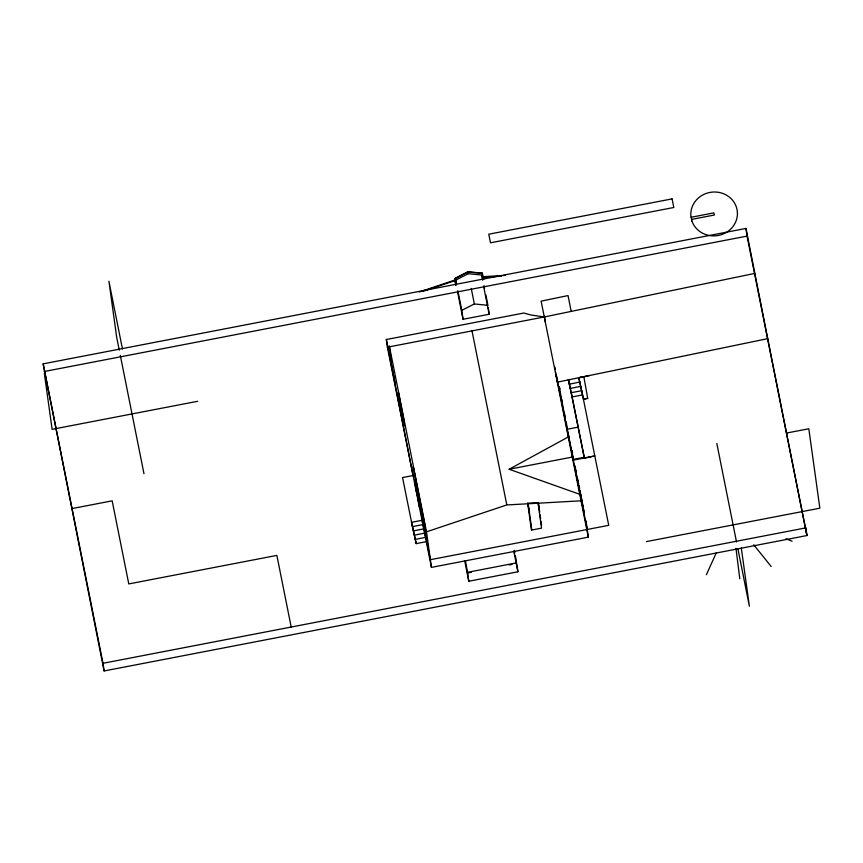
<?xml version="1.0" encoding="UTF-8"?>
<svg xmlns="http://www.w3.org/2000/svg" width="863" height="863" viewBox="0 0 863 863"><rect width="100%" height="100%" fill="white"/><g stroke="black" fill="none" stroke-linecap="round" stroke-linejoin="round"><path stroke-width="1.29" d="M706.365 574.736L716.236 552.967M580.853 494.704L509.127 469.245L569.483 436.3M455.912 285.362L454.574 278.555L467.908 271.726L482.406 273.193L483.69 279.612M454.628 278.932L467.962 272.104L482.406 273.193M456.279 283.927L455.75 280.108L468.285 273.69L481.888 275.07L482.687 279.019M488.296 307.875L489.181 314.261L463.043 319.288L461.802 310.367L474.337 303.949L487.94 305.329L485.837 294.801M419.213 291.996L455.006 280.011M423.129 291.284L455.081 280.583M586.042 520.864L588.307 537.153L431.435 567.379L426.495 531.835L506.764 504.952L580.777 500.831M589.623 375.491L578.771 377.746L583.496 399.191L587.714 398.382L583.83 376.7M583.496 399.191L587.692 398.318M431.435 567.379L387.401 347.196L544.283 316.969L754.683 273.431M767.725 338.641L806.916 535.545L104.089 670.961L43.15 363.852L745.988 228.436L767.725 338.641L557.325 382.18L556.43 375.783L587.239 529.483M593.528 456.171L573.377 460.108L567.11 428.555L567.207 429.256L578.167 427.142M579.742 381.78L581.619 390.702L571.09 392.73L570.885 391.263L584.359 458.21L594.844 455.912M691.058 217.271L713.895 212.87L714.327 215.027L691.479 219.418M44.218 371.522L747.045 236.106L745.988 228.436M197.627 401.295L52.114 429.332L44.347 373.399M578.771 377.746L582.978 376.926M579.72 382.05L569.213 384.197L569.008 382.73M582.557 394.941L572.029 396.969L571.824 395.513M72.082 508.566L112.168 500.842L128.781 583.927L276.872 555.394L291.198 627.034M509.127 469.245L572.892 456.959M573.28 459.407L584.24 457.293L571.036 391.5M786.484 433.064L808.825 428.76L819.85 508.188L646.376 541.608M413.388 530.885L423.906 528.857L423.701 527.401L425.783 537.347L415.265 539.375M423.906 528.857L421.813 518.836L422.018 520.292L411.489 522.32L416.203 543.625L426.721 541.597L430.367 559.699L608.728 525.34L581.64 390.356M516.84 564.132L517.908 571.781L468.782 581.241L467.552 572.32L516.667 562.849M467.315 573.043L471.252 572.288M509.31 564.952L511.932 564.445M104.089 670.961L103.021 663.291L805.859 527.876M482.644 276.678L505.222 275.426M482.73 277.25L501.317 276.225M538.005 502.633L541.554 528.145L531.435 530.098L527.703 503.205L538.005 502.633L539.353 509.537M544.283 316.969L531.025 315.017L523.819 313.032L386.344 339.526L413.064 475.535L402.546 477.563L412.438 526.603L422.967 524.575L422.762 523.118M785.848 538.76L792.094 541.187M753.733 544.78L771.177 566.495M747.045 236.106L806.916 535.545L805.848 527.843M716.84 443.528L736.527 541.964M737.843 548.523L749.386 606.268L741.306 548.027M571.198 311.403L568.027 295.578L541.123 301.144L588.307 537.153M578.846 377.735L579.731 382.169M568.749 380.054L570.777 390.184M568.285 379.601L571.09 392.73M559.246 386.43L559.774 389.062M572.04 450.4L572.557 453.01M579.084 485.653L579.602 488.264M581.694 498.717L582.223 501.327M559.699 389.278L559.181 386.667L565.168 418.328L564.402 412.773M561.791 399.72L562.309 402.331M574.995 465.869L576.031 471.047M577.325 477.519L578.62 483.992M579.914 490.464L581.209 496.937M582.503 503.409L583.884 511.123M575.589 470.119L584.078 512.449M527.703 503.205L529.041 510.109M484.003 285.588L484.521 288.22M483.636 286.516L489.181 314.261M467.962 272.104L468.285 273.69M471.252 288.436L474.337 303.862M471.888 330.335L506.689 504.37M513.776 551.133L517.908 571.781M455.75 280.108L456.538 284.056M457.854 290.626L461.802 310.367M457.519 291.662L463.043 319.288M454.574 278.555L455.858 284.973M464.661 560.594L468.782 581.241M389.332 345.934L426.495 531.835M389.278 347.012L391.424 360.259L388.641 346.343M388.059 346.71L395.459 384.682M414.348 534.812L416.203 543.625M412.471 526.29L414.326 535.136L424.844 533.107L424.639 531.64M122.438 348.9L108.911 281.23L116.667 337.163L119.277 350.173M120.313 355.383L143.97 473.69M43.15 363.852L103.021 663.291M514.359 550.421L514.823 552.913M515.287 555.394L516.441 561.608M465.481 561.133L467.552 572.32M580.659 386.354L570.152 388.479L569.947 387.012M584.24 457.293L584.359 458.21M578.07 426.441L578.199 427.358M572.018 450.982L572.935 457.584M566.268 421.813L567.369 429.742M554.92 367.12L555.265 369.612M555.61 372.104L556.301 377.088M544.434 315.793L545.297 322.028M538.458 503.053L538.944 506.592M539.278 508.954L539.72 512.158M540.087 514.779L540.626 518.717M540.993 521.349L541.543 525.287M528.167 503.787L531.781 529.85M481.888 275.07L482.6 280.173M425.578 535.891L425.783 537.347M419.364 507.023L414.574 479.504L416.203 491.198M386.311 339.299L387.401 347.196M735.966 548.329L739.796 578.771M672.094 198.889L488.771 234.207L490.497 242.805L673.809 207.487L672.094 198.889M691.953 221.133L690.832 215.523A23.344 21.92 -7.9 0 1 722.795 193.441A23.344 21.92 -7.9 0 1 730.044 229.709A23.344 21.92 -7.9 0 1 691.953 221.133M403.42 417.735L398.361 392.428L404.553 425.923L403.42 417.735M424.898 525.125L413.183 466.581L426.106 533.895L424.898 525.125M427.455 543.712L419.99 506.387L427.897 546.937L427.455 543.712"/></g></svg>
